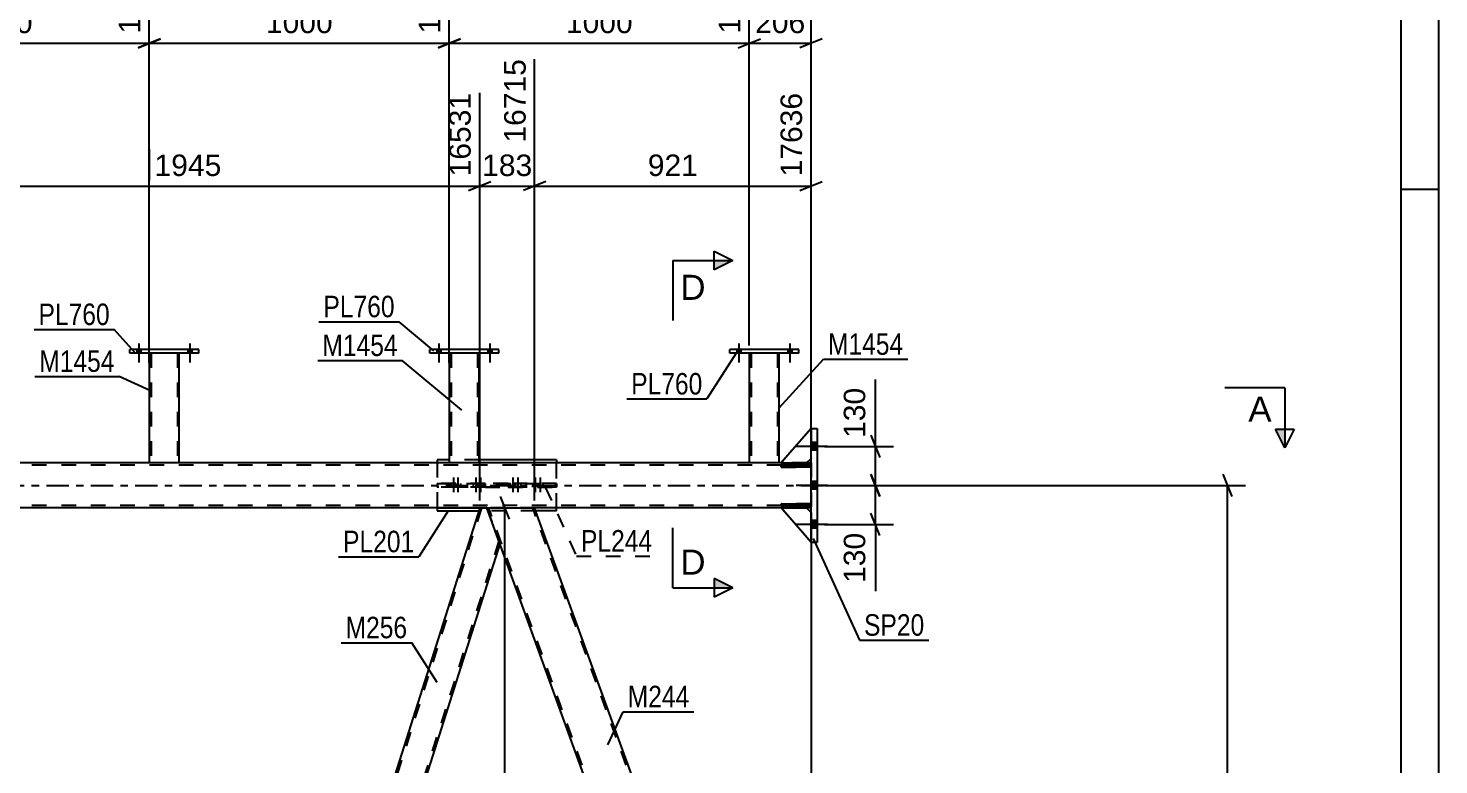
# Model space of a CAD drawing. Header units: millimetres. Extents: x -55 to 786, y -408 to 186.
# Drawn here: x 597.8 to 785.9, y -37.3 to 61 of the extents above; entities that cross this region are included whole.
import ezdxf

# ---------------------------------------------------------------- set-up
doc = ezdxf.new("R2010")
doc.units = ezdxf.units.MM
doc.linetypes.add('DXK_LINE_DOT2', pattern=[3.9198, 1.9599, -1.9599])
doc.linetypes.add('DXK_LINE_DOT3', pattern=[5.9187, 2.979, -0.9799, 0.9799, -0.9799])
doc.styles.add('Arial', font='ARIAL.TTF', dxfattribs={"height": 0.2})
doc.styles.add('Arial Narrow', font='ARIALN.TTF', dxfattribs={"height": 0.2})

# ---------------------------------------------------------------- blocks, each defined once
blk = doc.blocks.new('Unknown-318893114-1115')
at = {"color": 5, "linetype": 'Continuous'}
for p, q in [((785.92, -407.53), (785.92, 186.47)), ((780.92, -402.53), (780.92, 181.47)), ((785.92, 39.47), (780.92, 39.47))]:
    blk.add_line(p, q, dxfattribs=at)
blk = doc.blocks.new('Part-318893114-2725 - 2647')
at = {"color": 2, "linetype": 'Continuous'}
for p, q in [((613.99, 17.64), (613.98, 3)), ((617.98, 3), (617.99, 17.64))]:
    blk.add_line(p, q, dxfattribs=at)
at = {"color": 7, "linetype": 'DXK_LINE_DOT2'}
for p, q in [((617.99, 17.64), (613.99, 17.64)), ((614.23, 17.64), (614.22, 3)), ((617.75, 17.64), (617.74, 3)), ((617.98, 3), (613.98, 3)), ((617.98, 3), (617.98, 3)), ((617.98, 3), (617.98, 3))]:
    blk.add_line(p, q, dxfattribs=at)
blk = doc.blocks.new('Bolt-318893114-2649 - 2647')
at = {"linetype": 'Continuous'}
for points in [[(692.31, 17.64), (692.87, 17.64), (692.87, 18.12), (692.31, 18.12)], [(692.31, 17.64), (692.87, 17.64), (692.87, 18.12), (692.31, 18.12)], [(699.11, 17.64), (699.67, 17.64), (699.67, 18.12), (699.11, 18.12)], [(699.11, 17.64), (699.67, 17.64), (699.67, 18.12), (699.11, 18.12)]]:
    blk.add_hatch(color=1, dxfattribs=at).paths.add_polyline_path(points)
at = {"color": 1, "linetype": 'Continuous'}
for p, q in [((692.59, 18.92), (692.59, 16.4)), ((692.59, 18.92), (692.59, 16.4)), ((699.39, 18.92), (699.39, 16.4)), ((699.39, 18.92), (699.39, 16.4)), ((692.31, 18.12), (692.31, 17.64)), ((692.31, 18.12), (692.31, 17.64)), ((692.87, 18.12), (692.87, 17.64)), ((692.87, 18.12), (692.87, 17.64)), ((699.11, 18.12), (699.11, 17.64)), ((699.11, 18.12), (699.11, 17.64)), ((699.67, 18.12), (699.67, 17.64)), ((699.67, 18.12), (699.67, 17.64))]:
    blk.add_line(p, q, dxfattribs=at)
blk = doc.blocks.new('Part-318893114-2654 - 2647')
at = {"color": 2, "linetype": 'Continuous'}
for p, q in [((691.39, 17.64), (691.39, 18.12)), ((700.59, 18.12), (691.39, 18.12)), ((700.59, 17.64), (691.39, 17.64)), ((700.59, 17.64), (700.59, 18.12))]:
    blk.add_line(p, q, dxfattribs=at)
blk = doc.blocks.new('Part-318893114-2659 - 2647')
at = {"color": 2, "linetype": 'Continuous'}
for p, q in [((693.99, 17.64), (693.99, 3)), ((697.99, 3), (697.99, 17.64))]:
    blk.add_line(p, q, dxfattribs=at)
at = {"color": 7, "linetype": 'DXK_LINE_DOT2'}
for p, q in [((697.99, 17.64), (693.99, 17.64)), ((694.23, 17.64), (694.23, 3)), ((697.75, 17.64), (697.75, 3)), ((697.99, 3), (693.99, 3)), ((697.99, 3), (697.99, 3)), ((697.99, 3), (697.99, 3))]:
    blk.add_line(p, q, dxfattribs=at)
blk = doc.blocks.new('Part-318893114-2730 - 2647')
at = {"color": 2, "linetype": 'Continuous'}
for p, q in [((611.39, 17.64), (611.39, 18.12)), ((620.59, 18.12), (611.39, 18.12)), ((620.59, 17.64), (611.39, 17.64)), ((620.59, 17.64), (620.59, 18.12))]:
    blk.add_line(p, q, dxfattribs=at)
blk = doc.blocks.new('Part-318893114-3061 - 2647')
at = {"color": 2, "linetype": 'Continuous'}
for p, q in [((652.36, 3.41), (652.36, 3)), ((653.98, 3.41), (652.36, 3.41)), ((668.28, 3.41), (657.98, 3.41)), ((668.28, 3.41), (668.28, 3)), ((652.36, -3), (652.36, -3.39)), ((652.36, -3.39), (657.91, -3.39)), ((668.28, -3.39), (665.51, -3.39)), ((668.28, -3.39), (668.28, -3))]:
    blk.add_line(p, q, dxfattribs=at)
at = {"color": 7, "linetype": 'DXK_LINE_DOT2'}
for p, q in [((652.36, 3), (652.36, -3)), ((657.98, 3.41), (653.98, 3.41)), ((668.28, -3), (668.28, 3)), ((665.51, -3.39), (657.91, -3.39))]:
    blk.add_line(p, q, dxfattribs=at)
blk = doc.blocks.new('Bolt-318893114-2743 - 2647')
at = {"linetype": 'Continuous'}
for points in [[(612.31, 17.64), (612.87, 17.64), (612.87, 18.12), (612.31, 18.12)], [(612.31, 17.64), (612.87, 17.64), (612.87, 18.12), (612.31, 18.12)], [(619.11, 17.64), (619.67, 17.64), (619.67, 18.12), (619.11, 18.12)], [(619.11, 17.64), (619.67, 17.64), (619.67, 18.12), (619.11, 18.12)]]:
    blk.add_hatch(color=1, dxfattribs=at).paths.add_polyline_path(points)
at = {"color": 1, "linetype": 'Continuous'}
for p, q in [((612.59, 18.92), (612.59, 16.4)), ((612.59, 18.92), (612.59, 16.4)), ((619.39, 18.92), (619.39, 16.4)), ((619.39, 18.92), (619.39, 16.4)), ((612.31, 18.12), (612.31, 17.64)), ((612.31, 18.12), (612.31, 17.64)), ((612.87, 18.12), (612.87, 17.64)), ((612.87, 18.12), (612.87, 17.64)), ((619.11, 18.12), (619.11, 17.64)), ((619.11, 18.12), (619.11, 17.64)), ((619.67, 18.12), (619.67, 17.64)), ((619.67, 18.12), (619.67, 17.64))]:
    blk.add_line(p, q, dxfattribs=at)
blk = doc.blocks.new('Bolt-318893114-2708 - 2647')
at = {"color": 1, "linetype": 'DXK_LINE_DOT2'}
for p, q in [((662.1, 0.25), (662.1, -0.23)), ((662.46, 1.05), (662.46, -1.95)), ((662.75, 0.25), (662.75, -0.23)), ((662.82, 0.25), (662.82, -0.23)), ((663.11, 1.05), (663.11, -1.95)), ((663.47, 0.25), (663.47, -0.23)), ((665.08, 0.25), (665.08, -0.23)), ((665.44, 1.05), (665.44, -1.95)), ((665.73, 0.25), (665.73, -0.23)), ((665.8, 0.25), (665.8, -0.23)), ((666.09, 1.05), (666.09, -1.95)), ((666.45, 0.25), (666.45, -0.23))]:
    blk.add_line(p, q, dxfattribs=at)
blk = doc.blocks.new('Bolt-318893114-2709 - 2647')
at = {"color": 1, "linetype": 'DXK_LINE_DOT2'}
for p, q in [((654.17, 0.25), (654.17, -0.23)), ((654.53, 1.05), (654.53, -2.15)), ((654.77, 0.25), (654.77, -0.23)), ((654.89, 0.25), (654.89, -0.23)), ((655.13, 1.05), (655.13, -2.15)), ((655.49, 0.25), (655.49, -0.23)), ((657.18, 0.25), (657.18, -0.23)), ((657.54, 1.05), (657.54, -2.15)), ((657.79, 0.25), (657.79, -0.23)), ((657.9, 0.25), (657.9, -0.23)), ((658.15, 1.05), (658.15, -2.15)), ((658.51, 0.25), (658.51, -0.23))]:
    blk.add_line(p, q, dxfattribs=at)
blk = doc.blocks.new('Part-318893114-2735 - 2647')
at = {"color": 2, "linetype": 'Continuous'}
for p, q in [((653.99, 17.64), (653.98, 3)), ((657.98, 3), (657.99, 17.64))]:
    blk.add_line(p, q, dxfattribs=at)
at = {"color": 7, "linetype": 'DXK_LINE_DOT2'}
for p, q in [((657.99, 17.64), (653.99, 17.64)), ((654.23, 17.64), (654.22, 3)), ((657.75, 17.64), (657.74, 3)), ((657.98, 3), (653.98, 3)), ((657.98, 3), (657.98, 3)), ((657.98, 3), (657.98, 3))]:
    blk.add_line(p, q, dxfattribs=at)
blk = doc.blocks.new('Part-318893114-2740 - 2647')
at = {"color": 2, "linetype": 'Continuous'}
for p, q in [((651.39, 17.64), (651.39, 18.12)), ((660.59, 18.12), (651.39, 18.12)), ((660.59, 17.64), (651.39, 17.64)), ((660.59, 17.64), (660.59, 18.12))]:
    blk.add_line(p, q, dxfattribs=at)
blk = doc.blocks.new('Bolt-318893114-2741 - 2647')
at = {"linetype": 'Continuous'}
for points in [[(652.31, 17.64), (652.87, 17.64), (652.87, 18.12), (652.31, 18.12)], [(652.31, 17.64), (652.87, 17.64), (652.87, 18.12), (652.31, 18.12)], [(659.11, 17.64), (659.67, 17.64), (659.67, 18.12), (659.11, 18.12)], [(659.11, 17.64), (659.67, 17.64), (659.67, 18.12), (659.11, 18.12)]]:
    blk.add_hatch(color=1, dxfattribs=at).paths.add_polyline_path(points)
at = {"color": 1, "linetype": 'Continuous'}
for p, q in [((652.59, 18.92), (652.59, 16.4)), ((652.59, 18.92), (652.59, 16.4)), ((659.39, 18.92), (659.39, 16.4)), ((659.39, 18.92), (659.39, 16.4)), ((652.31, 18.12), (652.31, 17.64)), ((652.31, 18.12), (652.31, 17.64)), ((652.87, 18.12), (652.87, 17.64)), ((652.87, 18.12), (652.87, 17.64)), ((659.11, 18.12), (659.11, 17.64)), ((659.11, 18.12), (659.11, 17.64)), ((659.67, 18.12), (659.67, 17.64)), ((659.67, 18.12), (659.67, 17.64))]:
    blk.add_line(p, q, dxfattribs=at)
blk = doc.blocks.new('Bolt-318893114-3107 - 2647')
at = {"linetype": 'Continuous'}
for points in [[(703.02, 4.68), (703.02, 5.72), (702.22, 5.72), (702.22, 4.68)], [(703.02, 4.68), (703.02, 5.72), (702.22, 5.72), (702.22, 4.68)], [(703.02, 4.68), (703.02, 5.72), (702.22, 5.72), (702.22, 4.68)], [(703.02, -0.52), (703.02, 0.52), (702.22, 0.52), (702.22, -0.52)], [(703.02, -0.52), (703.02, 0.52), (702.22, 0.52), (702.22, -0.52)], [(703.02, -5.72), (703.02, -4.68), (702.22, -4.68), (702.22, -5.72)], [(703.02, -5.72), (703.02, -4.68), (702.22, -4.68), (702.22, -5.72)], [(703.02, -5.72), (703.02, -4.68), (702.22, -4.68), (702.22, -5.72)]]:
    blk.add_hatch(color=1, dxfattribs=at).paths.add_polyline_path(points)
at = {"color": 1, "linetype": 'Continuous'}
for p, q in [((703.02, 5.72), (702.22, 5.72)), ((703.02, 5.72), (702.22, 5.72)), ((703.02, 5.72), (702.22, 5.72)), ((704.42, 5.2), (700.22, 5.2)), ((704.42, 5.2), (700.22, 5.2)), ((704.42, 5.2), (700.22, 5.2)), ((703.02, 4.68), (702.22, 4.68)), ((703.02, 4.68), (702.22, 4.68)), ((703.02, 4.68), (702.22, 4.68)), ((704.42, 0), (700.22, 0)), ((704.42, 0), (700.22, 0)), ((703.02, 0.52), (702.22, 0.52)), ((703.02, 0.52), (702.22, 0.52)), ((703.02, -0.52), (702.22, -0.52)), ((703.02, -0.52), (702.22, -0.52)), ((704.42, -5.2), (700.22, -5.2)), ((704.42, -5.2), (700.22, -5.2)), ((704.42, -5.2), (700.22, -5.2)), ((703.02, -4.68), (702.22, -4.68)), ((703.02, -4.68), (702.22, -4.68)), ((703.02, -4.68), (702.22, -4.68)), ((703.02, -5.72), (702.22, -5.72)), ((703.02, -5.72), (702.22, -5.72)), ((703.02, -5.72), (702.22, -5.72))]:
    blk.add_line(p, q, dxfattribs=at)
blk = doc.blocks.new('Part-318893114-2802 - 2647')
at = {"color": 2, "linetype": 'Continuous'}
for p, q in [((617.16, -122), (573.85, -3)), ((573.85, -3), (580.24, -3)), ((623.55, -122), (580.24, -3)), ((623.51, -122), (617.16, -122)), ((623.55, -122), (623.51, -122))]:
    blk.add_line(p, q, dxfattribs=at)
at = {"color": 7, "linetype": 'DXK_LINE_DOT2'}
for p, q in [((617.42, -122), (574.11, -3)), ((623.29, -122), (579.98, -3))]:
    blk.add_line(p, q, dxfattribs=at)
blk = doc.blocks.new('Part-318893114-2812 - 2647')
at = {"color": 2, "linetype": 'Continuous'}
for p, q in [((702.22, -7.6), (702.22, 7.6)), ((702.22, 7.6), (703.02, 7.6)), ((703.02, 7.6), (703.02, -7.6)), ((703.02, -7.6), (702.22, -7.6))]:
    blk.add_line(p, q, dxfattribs=at)
blk = doc.blocks.new('Part-318893114-2827 - 2647')
at = {"color": 2, "linetype": 'Continuous'}
for p, q in [((702.3, -122), (658.98, -3)), ((658.98, -3), (665.37, -3)), ((708.68, -122), (665.37, -3)), ((708.64, -122), (702.3, -122)), ((708.68, -122), (708.64, -122))]:
    blk.add_line(p, q, dxfattribs=at)
at = {"color": 7, "linetype": 'DXK_LINE_DOT2'}
for p, q in [((702.55, -122), (659.24, -3)), ((708.43, -122), (665.11, -3))]:
    blk.add_line(p, q, dxfattribs=at)
blk = doc.blocks.new('Part-318893114-2852 - 2647')
at = {"color": 2, "linetype": 'Continuous'}
for p, q in [((658.04, -3), (621.81, -117.23)), ((660.72, -7.77), (624.5, -122))]:
    blk.add_line(p, q, dxfattribs=at)
at = {"color": 7, "linetype": 'DXK_LINE_DOT2'}
for p, q in [((658.29, -3), (621.95, -117.6)), ((658.98, -3), (658.04, -3)), ((658.98, -3), (660.72, -7.77)), ((660.59, -7.4), (624.25, -122)), ((623.55, -122), (621.81, -117.23)), ((624.5, -122), (623.55, -122))]:
    blk.add_line(p, q, dxfattribs=at)
blk = doc.blocks.new('Part-318893114-3162 - 2647')
at = {"color": 2, "linetype": 'Continuous'}
for p, q in [((698.22, -3), (701.62, -3)), ((702.22, -7.6), (698.22, -3)), ((701.62, -3), (702.22, -3.6))]:
    blk.add_line(p, q, dxfattribs=at)
at = {"color": 7, "linetype": 'DXK_LINE_DOT2'}
blk.add_line((702.22, -7.6), (702.22, -3.6), dxfattribs=at)
blk = doc.blocks.new('Part-318893114-3037 - 2647')
at = {"color": 7, "linetype": 'DXK_LINE_DOT2'}
for p, q in [((652.36, 0.25), (668.28, 0.25)), ((658.77, 0.25), (652.36, 0.25)), ((652.36, 0.25), (652.36, 0.25)), ((652.36, 0.25), (652.36, -0.23)), ((661.82, 0.25), (658.77, 0.25)), ((658.77, 0.25), (658.77, -0.23)), ((668.28, 0.25), (661.82, 0.25)), ((661.82, 0.25), (661.82, -0.23)), ((668.28, 0.25), (668.28, 0.25)), ((668.28, 0.25), (668.28, -0.23)), ((668.28, -0.23), (652.36, -0.23)), ((658.77, -0.23), (652.36, -0.23)), ((658.77, -0.23), (661.82, -0.23)), ((661.82, -0.23), (668.28, -0.23))]:
    blk.add_line(p, q, dxfattribs=at)
blk = doc.blocks.new('Part-318893114-3120 - 2647')
at = {"color": 2, "linetype": 'Continuous'}
for p, q in [((698.22, 2.76), (702.22, 2.76)), ((698.22, 2.44), (698.22, 2.76)), ((702.22, 2.44), (698.22, 2.44)), ((702.22, 2.76), (702.22, 2.44))]:
    blk.add_line(p, q, dxfattribs=at)
at = {"color": 7, "linetype": 'DXK_LINE_DOT2'}
blk.add_line((701.62, 2.44), (701.62, 2.76), dxfattribs=at)
blk = doc.blocks.new('Part-318893114-3121 - 2647')
at = {"color": 2, "linetype": 'Continuous'}
for p, q in [((698.22, -2.44), (702.22, -2.44)), ((698.22, -2.76), (698.22, -2.44)), ((702.22, -2.76), (698.22, -2.76)), ((702.22, -2.44), (702.22, -2.76))]:
    blk.add_line(p, q, dxfattribs=at)
at = {"color": 7, "linetype": 'DXK_LINE_DOT2'}
blk.add_line((701.62, -2.76), (701.62, -2.44), dxfattribs=at)
blk = doc.blocks.new('Part-318893114-3122 - 2647')
at = {"color": 7, "linetype": 'DXK_LINE_DOT2'}
for p, q in [((702.22, 2.76), (698.22, 2.76)), ((698.22, 2.76), (698.22, 2.44)), ((698.22, 2.44), (702.22, 2.44)), ((701.62, 2.44), (701.62, 2.76)), ((702.22, 2.44), (702.22, 2.76))]:
    blk.add_line(p, q, dxfattribs=at)
blk = doc.blocks.new('Part-318893114-3159 - 2647')
at = {"color": 7, "linetype": 'DXK_LINE_DOT2'}
for p, q in [((702.22, -2.44), (698.22, -2.44)), ((698.22, -2.44), (698.22, -2.76)), ((698.22, -2.76), (702.22, -2.76)), ((701.62, -2.76), (701.62, -2.44)), ((702.22, -2.76), (702.22, -2.44))]:
    blk.add_line(p, q, dxfattribs=at)
blk = doc.blocks.new('Part-318893114-3160 - 2647')
at = {"color": 2, "linetype": 'Continuous'}
for p, q in [((702.22, 7.6), (698.22, 3)), ((698.22, 3), (701.62, 3)), ((701.62, 3), (702.22, 3.6))]:
    blk.add_line(p, q, dxfattribs=at)
at = {"color": 7, "linetype": 'DXK_LINE_DOT2'}
blk.add_line((702.22, 7.6), (702.22, 3.6), dxfattribs=at)
blk = doc.blocks.new('Part-318893114-3161 - 2647')
at = {"color": 7, "linetype": 'DXK_LINE_DOT2'}
for p, q in [((702.22, 7.6), (698.22, 3)), ((702.22, 3.6), (702.22, 7.6)), ((698.22, 3), (701.62, 3)), ((701.62, 3), (702.22, 3.6))]:
    blk.add_line(p, q, dxfattribs=at)
blk = doc.blocks.new('Part-318893114-3163 - 2647')
at = {"color": 7, "linetype": 'DXK_LINE_DOT2'}
for p, q in [((698.22, -3), (701.62, -3)), ((702.22, -7.6), (698.22, -3)), ((701.62, -3), (702.22, -3.6)), ((702.22, -3.6), (702.22, -7.6))]:
    blk.add_line(p, q, dxfattribs=at)
blk = doc.blocks.new('Part-318893114-3189 - 2647')
at = {"color": 2, "linetype": 'Continuous'}
for p, q in [((698.22, 3), (32.07, 3)), ((702.22, 3), (701.62, 3)), ((658.98, -3), (580.24, -3)), ((698.22, -3), (665.37, -3)), ((702.22, -3), (701.62, -3))]:
    blk.add_line(p, q, dxfattribs=at)
at = {"color": 7, "linetype": 'DXK_LINE_DOT2'}
for p, q in [((702.22, 2.68), (32.07, 2.68)), ((701.62, 3), (698.22, 3)), ((702.22, 3), (702.22, -3)), ((702.22, -2.68), (32.07, -2.68)), ((665.37, -3), (658.98, -3)), ((701.62, -3), (698.22, -3))]:
    blk.add_line(p, q, dxfattribs=at)
at = {"color": 7, "linetype": 'DXK_LINE_DOT3'}
blk.add_line((32.07, 0), (712.22, 0), dxfattribs=at)
blk = doc.blocks.new('StraightDimension-318893114-3844 - 2647')
at = {"color": 7, "linetype": 'Continuous'}
for p, q in [((710.2, 6.7), (711.4, 3.7)), ((704.02, 5.2), (713.2, 5.2)), ((710.8, 0), (710.8, 5.2)), ((704.02, 0), (713.2, 0)), ((711.4, -1.5), (710.2, 1.5))]:
    blk.add_line(p, q, dxfattribs=at)
at = {"color": 0}
blk.add_wipeout([(710.05, 13.6), (705.85, 13.6), (705.85, 5.72), (710.05, 5.72)], dxfattribs=at)
at = {"color": 7, "linetype": 'Continuous'}
blk.add_line((710.8, 5.2), (710.8, 14.12), dxfattribs=at)
blk.add_line((710.8, 5.2), (710.8, 14.12), dxfattribs=at)
at = {"color": 3, "style": 'Arial'}
blk.add_text('130', height=2.865, rotation=90.0002, dxfattribs=at).set_placement((709.45, 6.33))
blk = doc.blocks.new('StraightDimension-318893114-3852 - 2647')
at = {"color": 7, "linetype": 'Continuous'}
for p, q in [((704.02, 0), (713.2, 0)), ((710.2, 1.5), (711.4, -1.5)), ((710.8, -5.2), (710.8, 0)), ((711.4, -6.7), (710.2, -3.7)), ((704.02, -5.2), (713.2, -5.2))]:
    blk.add_line(p, q, dxfattribs=at)
at = {"color": 0}
blk.add_wipeout([(710.05, -5.73), (705.85, -5.73), (705.85, -13.6), (710.05, -13.6)], dxfattribs=at)
at = {"color": 7, "linetype": 'Continuous'}
blk.add_line((710.8, -5.2), (710.8, -14.12), dxfattribs=at)
blk.add_line((710.8, -5.2), (710.8, -14.12), dxfattribs=at)
at = {"color": 3, "style": 'Arial'}
blk.add_text('130', height=2.865, rotation=90.0002, dxfattribs=at).set_placement((709.45, -13))
blk = doc.blocks.new('StraightDimension-318893114-4510 - 2647')
at = {"color": 7, "linetype": 'Continuous'}
for p, q in [((613.99, 16.33), (613.99, 71.37)), ((653.99, 16.33), (653.99, 71.37)), ((615.49, 59.55), (612.49, 58.35)), ((613.99, 58.95), (653.99, 58.95)), ((652.49, 58.35), (655.49, 59.55))]:
    blk.add_line(p, q, dxfattribs=at)
at = {"color": 0, "linetype": 'Continuous'}
blk.add_wipeout([(653.39, 71.97), (649.19, 71.97), (649.19, 59.65), (653.39, 59.65)], dxfattribs=at)
at = {"color": 0}
blk.add_wipeout([(639.03, 59.7), (639.03, 63.9), (628.94, 63.9), (628.94, 59.7)], dxfattribs=at)
at = {"color": 3, "linetype": 'Continuous', "style": 'Arial'}
blk.add_text('16430', height=2.865, rotation=90.0002, dxfattribs=at).set_placement((652.79, 60.25))
at = {"color": 3, "style": 'Arial'}
blk.add_text('1000', height=2.865, dxfattribs=at).set_placement((629.54, 60.3))
blk = doc.blocks.new('StraightDimension-318893114-3794 - 2647')
at = {"color": 7, "linetype": 'Continuous'}
for p, q in [((662.01, -4.5), (660.81, -1.5)), ((652.26, -3), (663.81, -3)), ((661.41, -122), (661.41, -3)), ((652.26, -122), (663.81, -122)), ((660.81, -120.5), (662.01, -123.5))]:
    blk.add_line(p, q, dxfattribs=at)
at = {"color": 0}
blk.add_wipeout([(660.66, -57.45), (656.46, -57.45), (656.46, -67.55), (660.66, -67.55)], dxfattribs=at)
at = {"color": 3, "style": 'Arial'}
blk.add_text('2975', height=2.865, rotation=90.0002, dxfattribs=at).set_placement((660.06, -66.95))
blk = doc.blocks.new('StraightDimension-318893114-3495 - 2647')
at = {"color": 7, "linetype": 'Continuous'}
for p, q in [((665.37, -2), (665.37, 56.82)), ((658.04, -2), (658.04, 52.32)), ((656.54, 39.3), (659.54, 40.5)), ((658.04, 39.9), (665.37, 39.9)), ((666.87, 40.5), (663.87, 39.3))]:
    blk.add_line(p, q, dxfattribs=at)
at = {"color": 0}
blk.add_wipeout([(665.64, 40.65), (665.64, 44.85), (657.77, 44.85), (657.77, 40.65)], dxfattribs=at)
at = {"color": 3, "style": 'Arial'}
blk.add_text('183', height=2.865, dxfattribs=at).set_placement((658.37, 41.25))
at = {"color": 0, "linetype": 'Continuous'}
blk.add_wipeout([(664.77, 57.42), (660.57, 57.42), (660.57, 45.1), (664.77, 45.1)], dxfattribs=at)
at = {"color": 3, "linetype": 'Continuous', "style": 'Arial'}
blk.add_text('16715', height=2.865, rotation=90.0002, dxfattribs=at).set_placement((664.17, 45.7))
blk = doc.blocks.new('StraightDimension-318893114-3515 - 2647')
at = {"color": 7, "linetype": 'Continuous'}
for p, q in [((665.37, -2), (665.37, 56.82)), ((702.22, 4), (702.22, 52.32)), ((666.87, 40.5), (663.87, 39.3)), ((665.37, 39.9), (702.22, 39.9)), ((700.72, 39.3), (703.72, 40.5))]:
    blk.add_line(p, q, dxfattribs=at)
at = {"color": 0, "linetype": 'Continuous'}
blk.add_wipeout([(701.62, 52.92), (697.42, 52.92), (697.42, 40.6), (701.62, 40.6)], dxfattribs=at)
at = {"color": 0}
blk.add_wipeout([(687.73, 40.65), (687.73, 44.85), (679.86, 44.85), (679.86, 40.65)], dxfattribs=at)
at = {"color": 3, "linetype": 'Continuous', "style": 'Arial'}
blk.add_text('17636', height=2.865, rotation=90.0002, dxfattribs=at).set_placement((701.02, 41.2))
at = {"color": 3, "style": 'Arial'}
blk.add_text('921', height=2.865, dxfattribs=at).set_placement((680.46, 41.25))
blk = doc.blocks.new('StraightDimension-318893114-3763 - 2647')
at = {"color": 7, "linetype": 'Continuous'}
for p, q in [((580.24, -2), (580.24, 56.82)), ((658.04, -2), (658.04, 52.32)), ((581.74, 40.5), (578.74, 39.3)), ((580.24, 39.9), (658.04, 39.9)), ((656.54, 39.3), (659.54, 40.5))]:
    blk.add_line(p, q, dxfattribs=at)
at = {"color": 0, "linetype": 'Continuous'}
blk.add_wipeout([(657.44, 52.92), (653.24, 52.92), (653.24, 40.6), (657.44, 40.6)], dxfattribs=at)
at = {"color": 0}
blk.add_wipeout([(624.18, 40.65), (624.18, 44.85), (614.09, 44.85), (614.09, 40.65)], dxfattribs=at)
at = {"color": 3, "linetype": 'Continuous', "style": 'Arial'}
blk.add_text('16531', height=2.865, rotation=90.0002, dxfattribs=at).set_placement((656.84, 41.2))
at = {"color": 3, "style": 'Arial'}
blk.add_text('1945', height=2.865, dxfattribs=at).set_placement((614.69, 41.25))
blk = doc.blocks.new('StraightDimension-318893114-3805 - 2647')
at = {"color": 7, "linetype": 'Continuous'}
for p, q in [((702.22, -4), (702.22, -50.75)), ((734.79, -121), (734.79, -45.5)), ((703.72, -47.75), (700.72, -48.95)), ((702.22, -48.35), (734.79, -48.35)), ((733.29, -48.95), (736.29, -47.75))]:
    blk.add_line(p, q, dxfattribs=at)
at = {"color": 0}
blk.add_wipeout([(723.55, -47.6), (723.55, -43.4), (713.46, -43.4), (713.46, -47.6)], dxfattribs=at)
at = {"color": 3, "style": 'Arial'}
blk.add_text('1817', height=2.865, dxfattribs=at).set_placement((714.06, -47))
blk = doc.blocks.new('StraightDimension-318893114-4324 - 2647')
at = {"color": 7, "linetype": 'Continuous'}
for p, q in [((704.02, 0), (760.16, 0)), ((758.36, -1.5), (757.16, 1.5)), ((757.76, -125), (757.76, 0)), ((757.16, -123.5), (758.36, -126.5)), ((736.59, -125), (760.16, -125))]:
    blk.add_line(p, q, dxfattribs=at)
at = {"color": 0}
blk.add_wipeout([(757.01, -57.45), (752.81, -57.45), (752.81, -67.55), (757.01, -67.55)], dxfattribs=at)
at = {"color": 3, "style": 'Arial'}
blk.add_text('3125', height=2.865, rotation=90.0002, dxfattribs=at).set_placement((756.41, -66.95))
blk = doc.blocks.new('StraightDimension-318893114-4500 - 2647')
at = {"color": 7, "linetype": 'Continuous'}
for p, q in [((573.99, 16.33), (573.99, 71.37)), ((613.99, 16.33), (613.99, 71.37)), ((575.49, 59.55), (572.49, 58.35)), ((573.99, 58.95), (613.99, 58.95)), ((612.49, 58.35), (615.49, 59.55))]:
    blk.add_line(p, q, dxfattribs=at)
at = {"color": 0, "linetype": 'Continuous'}
blk.add_wipeout([(613.39, 71.97), (609.19, 71.97), (609.19, 59.65), (613.39, 59.65)], dxfattribs=at)
at = {"color": 0}
blk.add_wipeout([(599.04, 59.7), (599.04, 63.9), (588.94, 63.9), (588.94, 59.7)], dxfattribs=at)
at = {"color": 3, "linetype": 'Continuous', "style": 'Arial'}
blk.add_text('15430', height=2.865, rotation=90.0002, dxfattribs=at).set_placement((612.79, 60.25))
at = {"color": 3, "style": 'Arial'}
blk.add_text('1000', height=2.865, dxfattribs=at).set_placement((589.54, 60.3))
blk = doc.blocks.new('StraightDimension-318893114-4520 - 2647')
at = {"color": 7, "linetype": 'Continuous'}
for p, q in [((653.99, 16.33), (653.99, 71.37)), ((693.99, 18.64), (693.99, 71.37)), ((655.49, 59.55), (652.49, 58.35)), ((653.99, 58.95), (693.99, 58.95)), ((692.49, 58.35), (695.49, 59.55))]:
    blk.add_line(p, q, dxfattribs=at)
at = {"color": 0, "linetype": 'Continuous'}
blk.add_wipeout([(693.39, 71.97), (689.19, 71.97), (689.19, 59.65), (693.39, 59.65)], dxfattribs=at)
at = {"color": 0}
blk.add_wipeout([(679.04, 59.7), (679.04, 63.9), (668.94, 63.9), (668.94, 59.7)], dxfattribs=at)
at = {"color": 3, "linetype": 'Continuous', "style": 'Arial'}
blk.add_text('17430', height=2.865, rotation=90.0002, dxfattribs=at).set_placement((692.79, 60.25))
at = {"color": 3, "style": 'Arial'}
blk.add_text('1000', height=2.865, dxfattribs=at).set_placement((669.54, 60.3))
blk = doc.blocks.new('StraightDimension-318893114-4530 - 2647')
at = {"color": 7, "linetype": 'Continuous'}
for p, q in [((702.22, 4), (702.22, 75.87)), ((693.99, 18.64), (693.99, 71.37)), ((692.49, 58.35), (695.49, 59.55)), ((693.99, 58.95), (702.22, 58.95)), ((703.72, 59.55), (700.72, 58.35))]:
    blk.add_line(p, q, dxfattribs=at)
at = {"color": 0}
blk.add_wipeout([(702.04, 59.7), (702.04, 63.9), (694.17, 63.9), (694.17, 59.7)], dxfattribs=at)
at = {"color": 3, "style": 'Arial'}
blk.add_text('206', height=2.865, dxfattribs=at).set_placement((694.77, 60.3))
at = {"color": 0, "linetype": 'Continuous'}
blk.add_wipeout([(701.62, 76.47), (697.42, 76.47), (697.42, 64.15), (701.62, 64.15)], dxfattribs=at)
at = {"color": 3, "linetype": 'Continuous', "style": 'Arial'}
blk.add_text('17636', height=2.865, rotation=90.0002, dxfattribs=at).set_placement((701.02, 64.75))
blk = doc.blocks.new('Mark-318893114-2650 - 2647')
at = {"color": 0}
blk.add_wipeout([(687.74, 12.12), (687.74, 15.12), (678.24, 15.12), (678.24, 12.12)], dxfattribs=at)
blk.add_wipeout([(687.74, 12.12), (687.74, 15.12), (678.24, 15.12), (678.24, 12.12)], dxfattribs=at)
at = {"color": 30, "linetype": 'Continuous'}
for p in [(692.25, 17.64), (677.64, 11.52)]:
    blk.add_line(p, (688.34, 11.52), dxfattribs=at)
at = {"color": 3, "style": 'Arial Narrow'}
blk.add_text('PL760', height=2.863, dxfattribs=at).set_placement((678.24, 12.12))
blk = doc.blocks.new('Mark-318893114-2655 - 2647')
at = {"color": 0}
blk.add_wipeout([(714.53, 17.41), (714.53, 20.41), (704.48, 20.41), (704.48, 17.41)], dxfattribs=at)
blk.add_wipeout([(714.53, 17.41), (714.53, 20.41), (704.48, 20.41), (704.48, 17.41)], dxfattribs=at)
at = {"color": 30, "linetype": 'Continuous'}
for p, q in [((697.99, 10.35), (703.88, 16.81)), ((703.88, 16.81), (715.13, 16.81))]:
    blk.add_line(p, q, dxfattribs=at)
at = {"color": 3, "style": 'Arial Narrow'}
blk.add_text('M1454', height=2.863, dxfattribs=at).set_placement((704.48, 17.41))
blk = doc.blocks.new('Mark-318893114-3057 - 2647')
at = {"color": 0}
blk.add_wipeout([(649.34, -8.91), (649.34, -5.91), (639.83, -5.91), (639.83, -8.91)], dxfattribs=at)
blk.add_wipeout([(649.34, -8.91), (649.34, -5.91), (639.83, -5.91), (639.83, -8.91)], dxfattribs=at)
at = {"color": 30, "linetype": 'Continuous'}
for p in [(653.84, -3.39), (639.23, -9.51)]:
    blk.add_line(p, (649.94, -9.51), dxfattribs=at)
at = {"color": 3, "style": 'Arial Narrow'}
blk.add_text('PL201', height=2.863, dxfattribs=at).set_placement((639.83, -8.91))
blk = doc.blocks.new('Mark-318893114-2731 - 2647')
at = {"color": 0}
blk.add_wipeout([(647.12, 17.25), (647.12, 20.25), (637.07, 20.25), (637.07, 17.25)], dxfattribs=at)
blk.add_wipeout([(647.12, 17.25), (647.12, 20.25), (637.07, 20.25), (637.07, 17.25)], dxfattribs=at)
at = {"color": 30, "linetype": 'Continuous'}
for p in [(636.47, 16.65), (655.68, 10.02)]:
    blk.add_line(p, (647.72, 16.65), dxfattribs=at)
at = {"color": 3, "style": 'Arial Narrow'}
blk.add_text('M1454', height=2.863, dxfattribs=at).set_placement((637.07, 17.25))
blk = doc.blocks.new('Mark-318893114-2721 - 2647')
at = {"color": 0}
blk.add_wipeout([(609.37, 15.14), (609.37, 18.14), (599.32, 18.14), (599.32, 15.14)], dxfattribs=at)
blk.add_wipeout([(609.37, 15.14), (609.37, 18.14), (599.32, 18.14), (599.32, 15.14)], dxfattribs=at)
at = {"color": 30, "linetype": 'Continuous'}
for p in [(598.72, 14.54), (614.06, 12.66)]:
    blk.add_line(p, (609.97, 14.54), dxfattribs=at)
at = {"color": 3, "style": 'Arial Narrow'}
blk.add_text('M1454', height=2.863, dxfattribs=at).set_placement((599.32, 15.14))
blk = doc.blocks.new('Mark-318893114-2726 - 2647')
at = {"color": 0}
blk.add_wipeout([(608.72, 21.38), (608.72, 24.38), (599.22, 24.38), (599.22, 21.38)], dxfattribs=at)
blk.add_wipeout([(608.72, 21.38), (608.72, 24.38), (599.22, 24.38), (599.22, 21.38)], dxfattribs=at)
at = {"color": 30, "linetype": 'Continuous'}
for p in [(598.62, 20.78), (612.08, 17.71)]:
    blk.add_line(p, (609.32, 20.78), dxfattribs=at)
at = {"color": 3, "style": 'Arial Narrow'}
blk.add_text('PL760', height=2.863, dxfattribs=at).set_placement((599.22, 21.38))
blk = doc.blocks.new('Mark-318893114-2848 - 2647')
at = {"color": 0}
blk.add_wipeout([(648.38, -20.38), (648.38, -17.38), (640.16, -17.38), (640.16, -20.38)], dxfattribs=at)
blk.add_wipeout([(648.38, -20.38), (648.38, -17.38), (640.16, -17.38), (640.16, -20.38)], dxfattribs=at)
at = {"color": 30, "linetype": 'Continuous'}
for p in [(639.56, -20.98), (652.36, -26.29)]:
    blk.add_line(p, (648.98, -20.98), dxfattribs=at)
at = {"color": 3, "style": 'Arial Narrow'}
blk.add_text('M256', height=2.863, dxfattribs=at).set_placement((640.16, -20.38))
blk = doc.blocks.new('Mark-318893114-2736 - 2647')
at = {"color": 0}
blk.add_wipeout([(646.71, 22.42), (646.71, 25.42), (637.21, 25.42), (637.21, 22.42)], dxfattribs=at)
blk.add_wipeout([(646.71, 22.42), (646.71, 25.42), (637.21, 25.42), (637.21, 22.42)], dxfattribs=at)
at = {"color": 30, "linetype": 'Continuous'}
for p in [(636.61, 21.82), (651.91, 17.92)]:
    blk.add_line(p, (647.31, 21.82), dxfattribs=at)
at = {"color": 3, "style": 'Arial Narrow'}
blk.add_text('PL760', height=2.863, dxfattribs=at).set_placement((637.21, 22.42))
blk = doc.blocks.new('Mark-318893114-2808 - 2647')
at = {"color": 0}
blk.add_wipeout([(717.33, -20.04), (717.33, -17.04), (709.29, -17.04), (709.29, -20.04)], dxfattribs=at)
blk.add_wipeout([(717.33, -20.04), (717.33, -17.04), (709.29, -17.04), (709.29, -20.04)], dxfattribs=at)
at = {"color": 30, "linetype": 'Continuous'}
for p, q in [((702.5, -7.09), (708.69, -20.64)), ((708.69, -20.64), (717.93, -20.64))]:
    blk.add_line(p, q, dxfattribs=at)
at = {"color": 3, "style": 'Arial Narrow'}
blk.add_text('SP20', height=2.863, dxfattribs=at).set_placement((709.29, -20.04))
blk = doc.blocks.new('Mark-318893114-2823 - 2647')
at = {"color": 0}
blk.add_wipeout([(686, -29.58), (686, -26.58), (677.78, -26.58), (677.78, -29.58)], dxfattribs=at)
blk.add_wipeout([(686, -29.58), (686, -26.58), (677.78, -26.58), (677.78, -29.58)], dxfattribs=at)
at = {"color": 30, "linetype": 'Continuous'}
for p, q in [((675.12, -34.58), (677.18, -30.18)), ((677.18, -30.18), (686.6, -30.18))]:
    blk.add_line(p, q, dxfattribs=at)
at = {"color": 3, "style": 'Arial Narrow'}
blk.add_text('M244', height=2.863, dxfattribs=at).set_placement((677.78, -29.58))
blk = doc.blocks.new('SectionMark-318893114-4565 - 2647')
at = {"linetype": 'Continuous'}
blk.add_hatch(color=6, dxfattribs=at).paths.add_polyline_path([(764.13, 7.5), (765.38, 7.5), (765.38, 5)])
at = {"color": 6, "linetype": 'Continuous'}
for p, q in [((765.38, 13), (757.38, 13)), ((765.38, 13), (765.38, 5)), ((764.13, 7.5), (766.63, 7.5)), ((765.38, 5), (764.13, 7.5)), ((766.63, 7.5), (765.38, 5))]:
    blk.add_line(p, q, dxfattribs=at)
at = {"color": 0, "linetype": 'Continuous'}
blk.add_wipeout([(763.63, 8.5), (763.63, 12), (760.52, 12), (760.52, 8.5)], dxfattribs=at)
at = {"color": 3, "linetype": 'Continuous', "style": 'Arial'}
blk.add_text('A', height=3.34, dxfattribs=at).set_placement((760.52, 8.5))
blk = doc.blocks.new('Mark-318893114-3033 - 2647')
at = {"color": 0}
blk.add_wipeout([(681.05, -8.82), (681.05, -5.82), (671.55, -5.82), (671.55, -8.82)], dxfattribs=at)
blk.add_wipeout([(681.05, -8.82), (681.05, -5.82), (671.55, -5.82), (671.55, -8.82)], dxfattribs=at)
at = {"color": 30, "linetype": 'DXK_LINE_DOT2'}
for p, q in [((666.79, -0.23), (670.95, -9.42)), ((670.95, -9.42), (681.65, -9.42))]:
    blk.add_line(p, q, dxfattribs=at)
at = {"color": 3, "style": 'Arial Narrow'}
blk.add_text('PL244', height=2.863, dxfattribs=at).set_placement((671.55, -8.82))
blk = doc.blocks.new('SectionMark-318893114-4563 - 2647')
at = {"linetype": 'Continuous'}
for points in [[(689.29, 28.74), (689.29, 29.99), (691.79, 29.99)], [(689.29, -13.65), (689.29, -12.4), (691.79, -13.65)]]:
    blk.add_hatch(color=6, dxfattribs=at).paths.add_polyline_path(points)
at = {"color": 6, "linetype": 'Continuous'}
for p, q in [((689.29, 28.74), (689.29, 31.24)), ((689.29, 31.24), (691.79, 29.99)), ((683.79, 29.99), (683.79, 21.99)), ((683.79, 29.99), (691.79, 29.99)), ((691.79, 29.99), (689.29, 28.74)), ((683.79, -13.65), (683.79, -5.65)), ((691.79, -13.65), (689.29, -12.4)), ((689.29, -12.4), (689.29, -14.9)), ((683.79, -13.65), (691.79, -13.65)), ((691.79, -13.65), (689.29, -14.9))]:
    blk.add_line(p, q, dxfattribs=at)
at = {"color": 0, "linetype": 'Continuous'}
for points in [[(688.16, 24.74), (688.16, 28.24), (684.79, 28.24), (684.79, 24.74)], [(688.16, -11.9), (688.16, -8.4), (684.79, -8.4), (684.79, -11.9)]]:
    blk.add_wipeout(points, dxfattribs=at)
at = {"color": 3, "linetype": 'Continuous', "style": 'Arial'}
for p in [(684.79, 24.74), (684.79, -11.9)]:
    blk.add_text('D', height=3.34, dxfattribs=at).set_placement(p)

msp = doc.modelspace()

# ---------------------------------------------------------------- block references
for name in ['Unknown-318893114-1115', 'Bolt-318893114-2743 - 2647', 'Bolt-318893114-2741 - 2647', 'Bolt-318893114-2649 - 2647', 'Part-318893114-2730 - 2647', 'Part-318893114-2725 - 2647', 'Part-318893114-2740 - 2647', 'Part-318893114-2735 - 2647', 'Part-318893114-2654 - 2647', 'Part-318893114-2659 - 2647', 'Part-318893114-3160 - 2647', 'Part-318893114-3161 - 2647', 'Part-318893114-2812 - 2647', 'Bolt-318893114-3107 - 2647', 'Part-318893114-3189 - 2647', 'Part-318893114-3061 - 2647', 'Part-318893114-3120 - 2647', 'Part-318893114-3122 - 2647', 'Part-318893114-3037 - 2647', 'Bolt-318893114-2709 - 2647', 'Bolt-318893114-2708 - 2647', 'Part-318893114-2802 - 2647', 'Part-318893114-2852 - 2647', 'Part-318893114-2827 - 2647', 'Part-318893114-3121 - 2647', 'Part-318893114-3159 - 2647', 'Part-318893114-3162 - 2647', 'Part-318893114-3163 - 2647']:
    msp.add_blockref(name, (0, 0))

# ---------------------------------------------------------------- next in the draw order: block references
for name in ['StraightDimension-318893114-4510 - 2647', 'StraightDimension-318893114-3844 - 2647', 'StraightDimension-318893114-3794 - 2647', 'Mark-318893114-2823 - 2647']:
    msp.add_blockref(name, (0, 0))

# ---------------------------------------------------------------- next in the draw order: block references
for name in ['StraightDimension-318893114-3495 - 2647', 'StraightDimension-318893114-3852 - 2647', 'Mark-318893114-3057 - 2647', 'Mark-318893114-2848 - 2647']:
    msp.add_blockref(name, (0, 0))

# ---------------------------------------------------------------- next in the draw order: block references
for name in ['StraightDimension-318893114-3763 - 2647', 'StraightDimension-318893114-3515 - 2647', 'StraightDimension-318893114-3805 - 2647']:
    msp.add_blockref(name, (0, 0))

# ---------------------------------------------------------------- next in the draw order: block references
for name in ['StraightDimension-318893114-4500 - 2647', 'StraightDimension-318893114-4520 - 2647', 'StraightDimension-318893114-4324 - 2647', 'Mark-318893114-3033 - 2647']:
    msp.add_blockref(name, (0, 0))

# ---------------------------------------------------------------- next in the draw order: block references
for name in ['StraightDimension-318893114-4530 - 2647', 'Mark-318893114-2731 - 2647', 'Mark-318893114-2721 - 2647', 'Mark-318893114-2808 - 2647']:
    msp.add_blockref(name, (0, 0))

# ---------------------------------------------------------------- next in the draw order: block references
for name in ['Mark-318893114-2736 - 2647', 'Mark-318893114-2726 - 2647', 'Mark-318893114-2655 - 2647', 'Mark-318893114-2650 - 2647']:
    msp.add_blockref(name, (0, 0))

# ---------------------------------------------------------------- next in the draw order: block references
msp.add_blockref('SectionMark-318893114-4565 - 2647', (0, 0))

# ---------------------------------------------------------------- next in the draw order: block references
msp.add_blockref('SectionMark-318893114-4563 - 2647', (0, 0))

doc.saveas('drawing.dxf')
